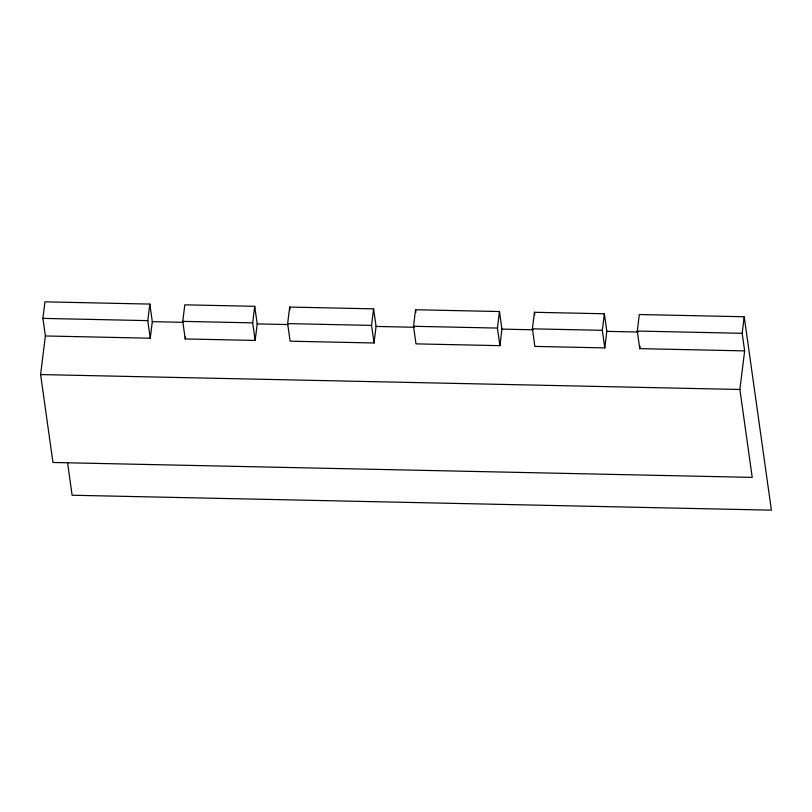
<?xml version="1.0" encoding="UTF-8"?>
<svg xmlns="http://www.w3.org/2000/svg" width="812" height="812" viewBox="0 0 812 812"><rect width="100%" height="100%" fill="white"/><g stroke="black" fill="none" stroke-linecap="round" stroke-linejoin="round"><path stroke-width="1.22" d="M42.904 318.385L44.944 301.841L149.834 304.084L152.311 321.664L150.261 338.208L45.37 335.965L42.904 318.385L147.794 320.628L150.261 338.208M744.645 350.885L639.754 348.642L637.288 331.063L639.328 314.518L744.218 316.761L742.178 333.296L744.645 350.885L739.874 389.476L752.227 477.385L52.953 462.475L40.6 374.565L45.37 335.965M147.794 320.628L149.834 304.084M182.751 321.369L184.801 304.825L254.724 306.317L257.201 323.897L255.151 340.441L185.227 338.949L182.751 321.369L252.684 322.861L255.151 340.441M185.227 338.949L185.522 336.584M252.684 322.861L254.724 306.317M287.651 323.602L289.691 307.068L373.601 308.854L376.078 326.434L374.027 342.979L290.117 341.192L287.651 323.602L371.561 325.399L374.027 342.979M371.561 325.399L373.601 308.854M413.511 326.292L415.561 309.748L499.471 311.534L501.948 329.124L499.898 345.658L415.988 343.872L413.511 326.292L497.431 328.078L499.898 345.658M497.431 328.078L499.471 311.534M532.388 328.83L534.438 312.285L604.361 313.777L606.838 331.357L604.788 347.901L534.864 346.409L532.388 328.83L602.321 330.322L604.788 347.901M602.321 330.322L604.361 313.777M639.754 348.642L640.049 346.277M637.288 331.063L742.178 333.296M152.311 321.664L183.522 322.334M257.201 323.897L288.412 324.567M376.078 326.434L414.333 327.256M501.948 329.124L533.159 329.784M606.838 331.357L638.049 332.027M40.6 374.565L739.874 389.476M744.218 316.761L771.4 510.159L72.126 495.239L67.538 462.586M534.438 312.285L534.793 314.792M415.561 309.748L415.917 312.265M289.691 307.068L290.046 309.575"/></g></svg>
